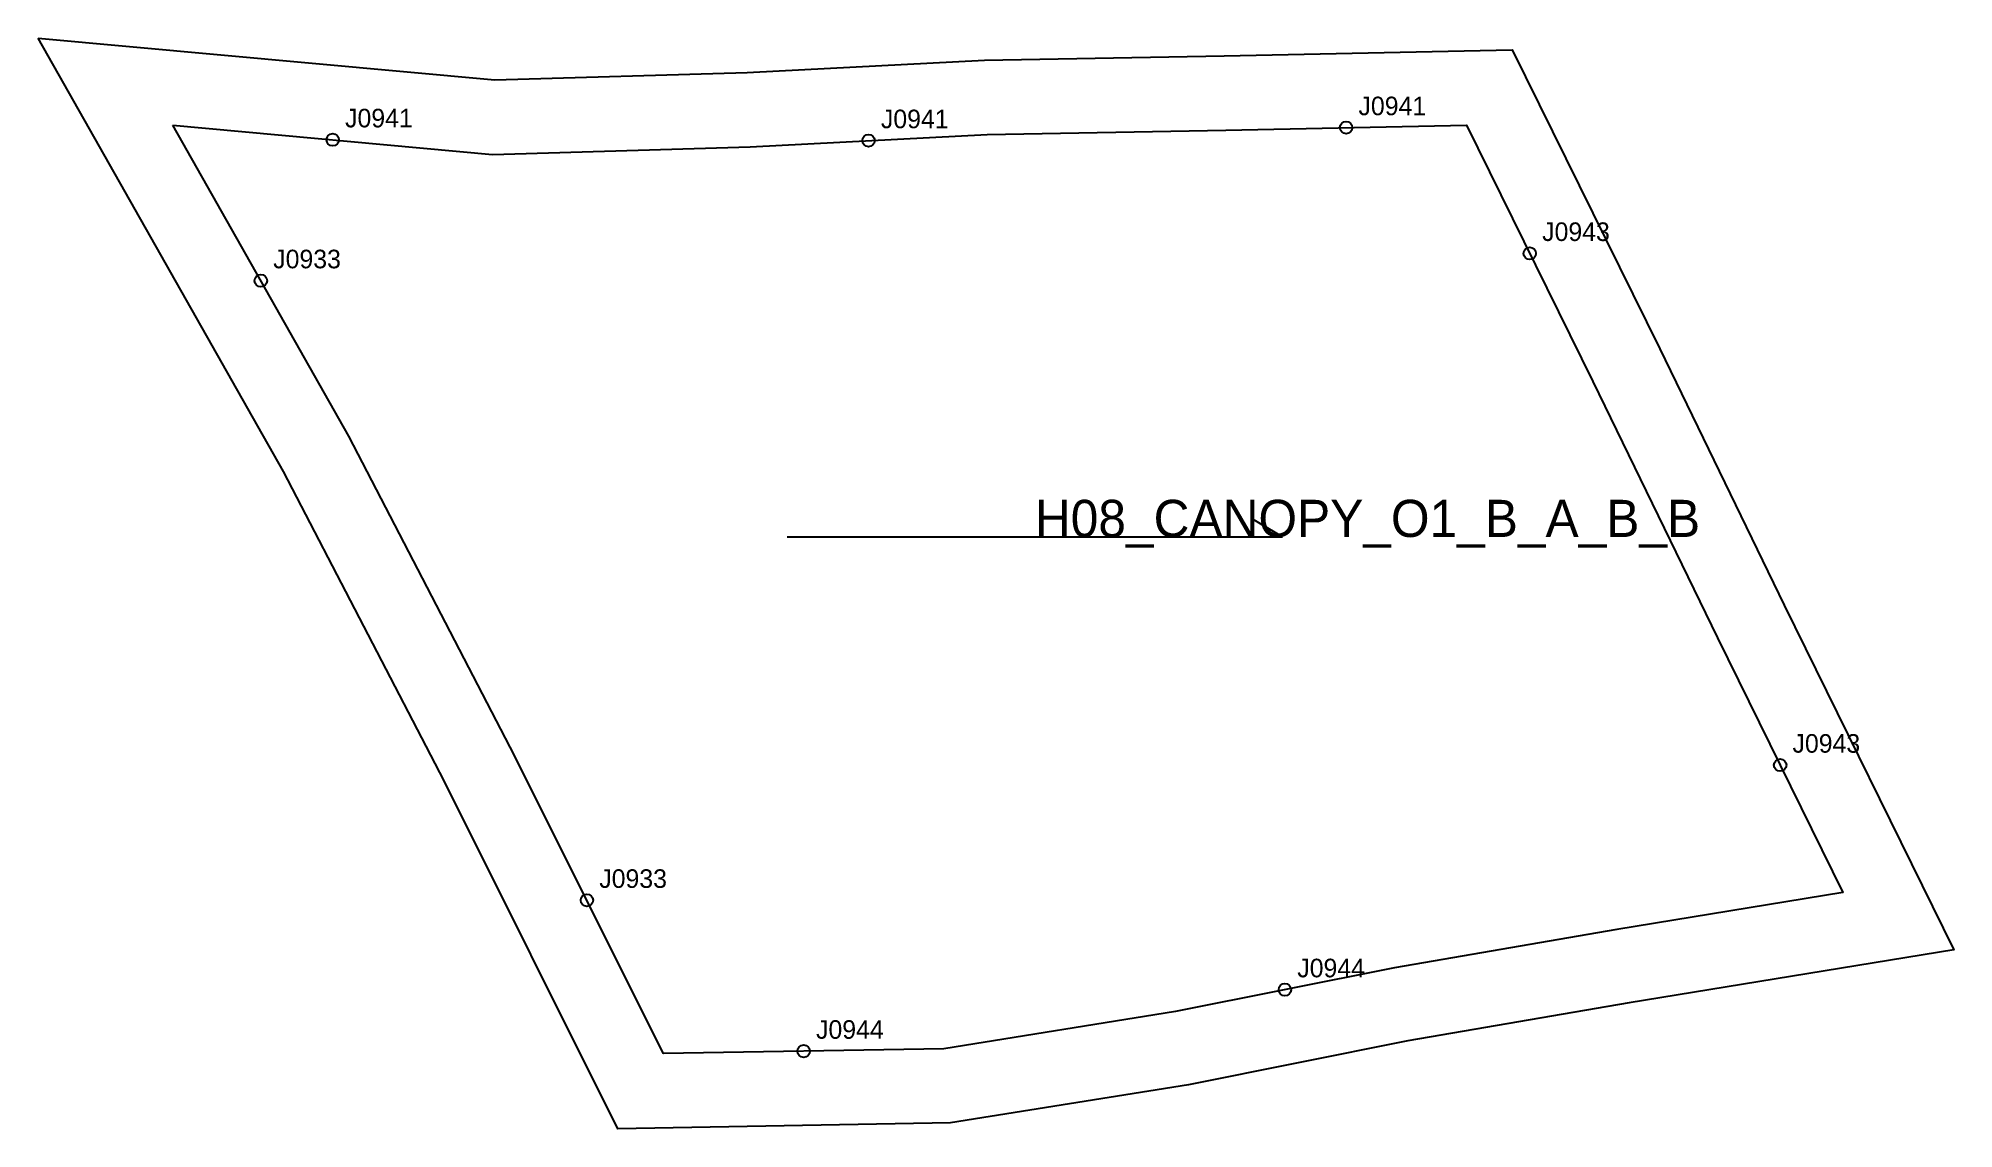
# Model space of a CAD drawing. Header units: millimetres. Extents: x -22 to 288, y -162 to 14.
import ezdxf

# ---------------------------------------------------------------- set-up
doc = ezdxf.new("R2010")
doc.units = ezdxf.units.MM
for name, color, linetype in [('CUT', 1, 'Continuous'), ('GRAIN', 3, 'Continuous'), ('LABEL', 7, 'Continuous'), ('NOTCH', 2, 'Continuous'), ('SEW', 5, 'Continuous')]:
    doc.layers.add(name, color=color, linetype=linetype)

msp = doc.modelspace()

# ---------------------------------------------------------------- linework, layer by layer
at = {"layer": 'CUT'}
msp.add_lwpolyline([(-21.73, 14.03), (52.03, 7.31), (92.77, 8.51), (131.12, 10.5), (169.87, 11.21), (216.4, 12.15), (240.22, -36.11), (260.35, -77.5), (287.72, -133.15), (235.29, -141.72), (199.54, -147.88), (164.11, -154.95), (125.63, -161.13), (71.92, -162.06), (43.83, -105.87), (17.89, -55.95), (-21.73, 14.03)], close=True, dxfattribs=at)
at = {"layer": 'GRAIN'}
for p, q in [((179.27, -66.5), (174.27, -63.5)), ((99.27, -66.5), (179.27, -66.5))]:
    msp.add_line(p, q, dxfattribs=at)
at = {"layer": 'NOTCH'}
for centre in [(189.56, -0.39), (25.83, -2.35), (112.4, -2.49), (219.23, -20.7), (14.22, -25.11), (259.68, -103.34), (66.9, -125.17), (179.67, -139.61), (101.92, -149.54)]:
    msp.add_circle(centre, 1, dxfattribs=at)
at = {"layer": 'SEW'}
msp.add_lwpolyline([(0, 0), (51.66, -4.71), (93.26, -3.49), (131.54, -1.5), (170.1, -0.79), (209.01, 0), (229.44, -41.39), (249.57, -82.77), (269.8, -123.92), (233.31, -129.88), (197.35, -136.08), (161.99, -143.14), (124.57, -149.15), (79.27, -149.93), (54.52, -100.42), (28.44, -50.22)], close=True, dxfattribs=at)

# ---------------------------------------------------------------- texts
at = {"layer": 'LABEL'}
for s, height, p in [('J0941', 3, (191.56, 1.61)), ('J0941', 3, (27.83, -0.35)), ('J0941', 3, (114.4, -0.49)), ('J0943', 3, (221.23, -18.7)), ('J0933', 3, (16.22, -23.11)), ('H08_CANOPY_O1_B_A_B_B', 6, (139.27, -66.5)), ('J0943', 3, (261.68, -101.34)), ('J0933', 3, (68.9, -123.17)), ('J0944', 3, (181.67, -137.61)), ('J0944', 3, (103.92, -147.54))]:
    msp.add_text(s, height=height, dxfattribs=at).set_placement(p)

doc.saveas('drawing.dxf')
